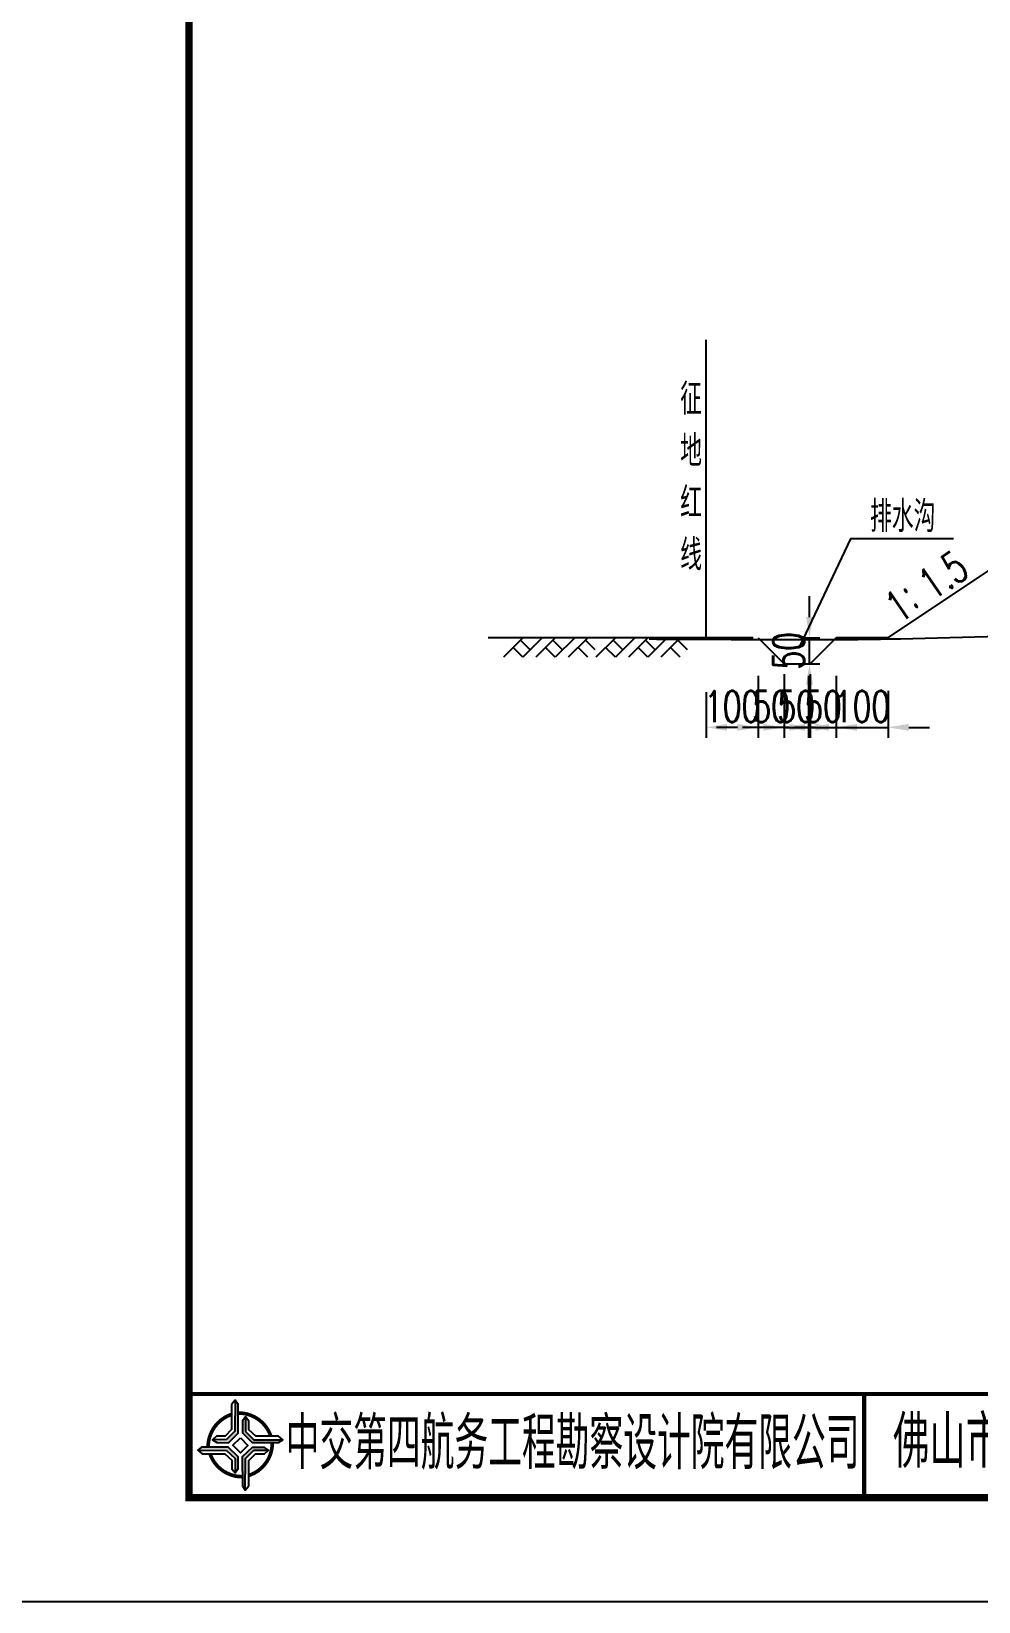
# Model space of a CAD drawing. Header units: millimetres. Extents: x 2 to 5882, y 1831 to 3462.
# Drawn here: x 857.2 to 948.4, y 2507.7 to 2658.9 of the extents above; entities that cross this region are included whole.
import ezdxf
from ezdxf.enums import TextEntityAlignment as Align

# ---------------------------------------------------------------- set-up
doc = ezdxf.new("R2010")
doc.units = ezdxf.units.MM
doc.linetypes.add('HIDDEN', pattern=[9.525, 6.35, -3.175])
for name, color, linetype in [('2', 2, 'HIDDEN'), ('HDM', 1, 'Continuous'), ('图框', 7, 'Continuous'), ('尺寸标注', 4, 'Continuous'), ('文字', 7, 'Continuous'), ('标注', 4, 'Continuous')]:
    doc.layers.add(name, color=color, linetype=linetype)
doc.styles.get("Standard").update_dxf_attribs({"font": 'simplex1.shx', "width": 0.7, "bigfont": 'hztxt.shx'})
doc.dimstyles.new('比例1：200', dxfattribs={"dimtxt": 3, "dimasz": 2, "dimexe": 1, "dimexo": 1, "dimgap": 0.5, "dimtad": 1, "dimlfac": 20, "dimzin": 13, "dimdsep": 46, "dimtxsty": 'Standard', "dimcen": -0.09, "dimclrd": 256, "dimclre": 256, "dimclrt": 7, "dimaunit": 1, "dimadec": 0, "dimazin": 0, "dimtfac": 0.0005, "dimtix": 1, "dimtmove": 2, "dimatfit": 3, "dimfxl": 0, "dimtolj": 1, "dimtzin": 13, "dimarcsym": 0})

# ---------------------------------------------------------------- blocks, each defined once
blk = doc.blocks.new('tb')
at = {"lineweight": -3}
h = blk.add_hatch(color=256, dxfattribs=at)
h.paths.add_polyline_path([(-1.23, -0.13), (-3.78, -0.14), (-4.14, -0.41), (-1.4, -0.44), (-0.56, -1.24), (-0.54, -2.62), (-0.27, -2.2), (-0.26, -1.06)])
h.paths.add_polyline_path([(0.13, -1.08), (0.14, -3.86), (0.41, -4.26), (0.44, -1.24), (1.25, -0.43), (2.66, -0.43), (2.26, -0.16), (1.07, -0.15)])
h.paths.add_polyline_path([(1.08, 0.3), (3.62, 0.3), (4.02, 0.56), (1.25, 0.57), (0.43, 1.39), (0.43, 2.8), (0.16, 2.41), (0.15, 1.24)])
h.paths.add_polyline_path([(-0.28, 1.21), (-0.28, 3.99), (-0.56, 4.39), (-0.57, 1.41), (-1.38, 0.6), (-2.74, 0.56), (-2.33, 0.3), (-1.2, 0.29)])
for p, q in [((-0.56, 4.39), (-0.57, 1.41)), ((0.43, 2.8), (0.43, 1.39)), ((-1.38, 0.6), (-2.74, 0.56)), ((-0.57, 1.41), (-1.38, 0.6)), ((0.43, 1.39), (1.25, 0.57)), ((1.25, 0.57), (4.02, 0.56)), ((-4.14, -0.41), (-1.4, -0.44)), ((-1.4, -0.44), (-0.56, -1.24)), ((-0.56, -1.24), (-0.54, -2.62)), ((0.41, -4.26), (0.44, -1.24)), ((0.44, -1.24), (1.25, -0.43)), ((1.25, -0.43), (2.66, -0.43))]:
    blk.add_line(p, q, dxfattribs=at)
at = {"lineweight": -3, "const_width": 0.35, "flags": 128}
for points in [[(-0.9, 3.02, 0.324167), (-3.16, -0.14)], [(2.88, 0.92, 0.324403), (-0.24, 3.15)], [(0.75, -2.86, 0.325418), (3.02, 0.26)], [(-2.98, -0.76, 0.322976), (0.14, -2.98)]]:
    blk.add_lwpolyline(points, format="xyb", dxfattribs=at)
at = {"lineweight": -3, "flags": 128}
for points in [[(-0.9, 3.99), (-0.9, 1.58), (-1.53, 0.91), (-2.34, 0.91), (-2.74, 0.56), (-2.33, 0.3), (-1.2, 0.29), (-0.28, 1.21), (-0.28, 3.99), (-0.56, 4.39)], [(3.62, 0.92), (1.43, 0.92), (0.77, 1.54), (0.77, 2.38), (0.43, 2.8), (0.16, 2.41), (0.15, 1.24), (1.08, 0.3), (3.62, 0.3), (4.02, 0.56)], [(-0.04, 0.77), (0.68, 0.04), (-0.04, -0.69), (-0.77, 0.05)], [(-3.73, -0.76), (-1.54, -0.76), (-0.89, -1.39), (-0.89, -2.21), (-0.54, -2.62), (-0.27, -2.2), (-0.26, -1.06), (-1.23, -0.13), (-3.78, -0.14), (-4.14, -0.41)], [(0.75, -3.85), (0.75, -1.43), (1.4, -0.78), (2.26, -0.78), (2.66, -0.43), (2.26, -0.16), (1.07, -0.15), (0.13, -1.08), (0.14, -3.86), (0.41, -4.26)]]:
    blk.add_lwpolyline(points, close=True, dxfattribs=at)
blk = doc.blocks.new('*D172')
at = {"layer": 'DEFPOINTS', "color": 0}
for p in [(929.66, 2598.02), (931.99, 2597.86), (931.99, 2591.9)]:
    blk.add_point(p, dxfattribs=at)
at = {"layer": '标注', "lineweight": -2}
for p, q in [((929.66, 2597.02), (929.66, 2590.9)), ((931.99, 2596.86), (931.99, 2590.9)), ((927.66, 2591.9), (925.66, 2591.9)), ((929.66, 2591.9), (931.99, 2591.9)), ((933.99, 2591.9), (935.99, 2591.9))]:
    blk.add_line(p, q, dxfattribs=at)
at = {"layer": '标注'}
for points in [[(927.66, 2592.23), (927.66, 2591.57), (929.66, 2591.9)], [(933.99, 2592.23), (933.99, 2591.57), (931.99, 2591.9)]]:
    blk.add_solid(points, dxfattribs=at)
at = {"layer": '标注', "color": 7, "insert": (930.82, 2593.9), "char_height": 3, "attachment_point": 5}
blk.add_mtext('\\A1;50', dxfattribs=at)
blk = doc.blocks.new('*D173')
at = {"layer": 'DEFPOINTS', "color": 0}
for p in [(932.16, 2598.02), (934.66, 2597.86), (934.66, 2591.9)]:
    blk.add_point(p, dxfattribs=at)
at = {"layer": '标注', "lineweight": -2}
for p, q in [((932.16, 2597.02), (932.16, 2590.9)), ((934.66, 2596.86), (934.66, 2590.9)), ((930.16, 2591.9), (928.16, 2591.9)), ((932.16, 2591.9), (934.66, 2591.9)), ((936.66, 2591.9), (938.66, 2591.9))]:
    blk.add_line(p, q, dxfattribs=at)
at = {"layer": '标注'}
for points in [[(930.16, 2592.23), (930.16, 2591.57), (932.16, 2591.9)], [(936.66, 2592.23), (936.66, 2591.57), (934.66, 2591.9)]]:
    blk.add_solid(points, dxfattribs=at)
at = {"layer": '标注', "color": 7, "insert": (933.41, 2593.9), "char_height": 3, "attachment_point": 5}
blk.add_mtext('\\A1;50', dxfattribs=at)
blk = doc.blocks.new('*D174')
at = {"layer": 'DEFPOINTS', "color": 0}
for p in [(934.66, 2597.86), (939.66, 2596.41), (939.66, 2591.9)]:
    blk.add_point(p, dxfattribs=at)
at = {"layer": '标注', "lineweight": -2}
for p, q in [((934.66, 2596.86), (934.66, 2590.9)), ((939.66, 2595.41), (939.66, 2590.9)), ((932.66, 2591.9), (930.66, 2591.9)), ((934.66, 2591.9), (939.66, 2591.9)), ((941.66, 2591.9), (943.66, 2591.9))]:
    blk.add_line(p, q, dxfattribs=at)
at = {"layer": '标注'}
for points in [[(932.66, 2592.23), (932.66, 2591.57), (934.66, 2591.9)], [(941.66, 2592.23), (941.66, 2591.57), (939.66, 2591.9)]]:
    blk.add_solid(points, dxfattribs=at)
at = {"layer": '标注', "color": 7, "insert": (937.16, 2593.9), "char_height": 3, "attachment_point": 5}
blk.add_mtext('\\A1;100', dxfattribs=at)
blk = doc.blocks.new('*D175')
at = {"layer": 'DEFPOINTS', "color": 0}
for p in [(927.16, 2597.86), (929.66, 2598.02), (927.16, 2591.9)]:
    blk.add_point(p, dxfattribs=at)
at = {"layer": '标注', "lineweight": -2}
for p, q in [((927.16, 2596.86), (927.16, 2590.9)), ((929.66, 2597.02), (929.66, 2590.9)), ((925.16, 2591.9), (923.16, 2591.9)), ((929.66, 2591.9), (927.16, 2591.9)), ((931.66, 2591.9), (933.66, 2591.9))]:
    blk.add_line(p, q, dxfattribs=at)
at = {"layer": '标注'}
for points in [[(925.16, 2592.23), (925.16, 2591.57), (927.16, 2591.9)], [(931.66, 2592.23), (931.66, 2591.57), (929.66, 2591.9)]]:
    blk.add_solid(points, dxfattribs=at)
at = {"layer": '标注', "color": 7, "insert": (928.41, 2593.9), "char_height": 3, "attachment_point": 5}
blk.add_mtext('\\A1;50', dxfattribs=at)
blk = doc.blocks.new('*D176')
at = {"layer": 'DEFPOINTS', "color": 0}
for p in [(927.16, 2597.86), (922.16, 2596.28), (922.16, 2591.9)]:
    blk.add_point(p, dxfattribs=at)
at = {"layer": '标注', "lineweight": -2}
for p, q in [((927.16, 2596.86), (927.16, 2590.9)), ((922.16, 2595.28), (922.16, 2590.9)), ((925.16, 2591.9), (924.16, 2591.9))]:
    blk.add_line(p, q, dxfattribs=at)
at = {"layer": '标注'}
for points in [[(924.16, 2592.23), (924.16, 2591.57), (922.16, 2591.9)], [(925.16, 2592.23), (925.16, 2591.57), (927.16, 2591.9)]]:
    blk.add_solid(points, dxfattribs=at)
at = {"layer": '标注', "color": 7, "insert": (924.66, 2593.9), "char_height": 3, "attachment_point": 5}
blk.add_mtext('\\A1;100', dxfattribs=at)
blk = doc.blocks.new('*D177')
at = {"layer": 'DEFPOINTS', "color": 0}
for p in [(930.66, 2600.52), (932.1, 2600.52), (930.66, 2598.02)]:
    blk.add_point(p, dxfattribs=at)
at = {"layer": '标注', "lineweight": -2}
for p, q in [((932.1, 2602.52), (932.1, 2604.52)), ((931.66, 2600.52), (933.1, 2600.52)), ((932.1, 2598.02), (932.1, 2600.52)), ((931.66, 2598.02), (933.1, 2598.02)), ((932.1, 2596.02), (932.1, 2594.02))]:
    blk.add_line(p, q, dxfattribs=at)
at = {"layer": '标注'}
for points in [[(931.77, 2602.52), (932.43, 2602.52), (932.1, 2600.52)], [(931.77, 2596.02), (932.43, 2596.02), (932.1, 2598.02)]]:
    blk.add_solid(points, dxfattribs=at)
at = {"layer": '标注', "color": 7, "insert": (930.1, 2599.27), "char_height": 3, "attachment_point": 5, "rotation": 90}
blk.add_mtext('\\A1;50', dxfattribs=at)
blk = doc.blocks.new('123')
blk.add_lwpolyline([(422.36, 2507.71), (422.36, 2804.71), (2.36, 2804.71), (2.36, 2507.71)], close=True)

msp = doc.modelspace()

# ---------------------------------------------------------------- linework, layer by layer
for p, q in [((922.15587, 2600.52238), (922.15587, 2629.21151)), ((922.15587, 2600.52238), (922.15587, 2629.16609)), ((925.96126, 2600.52093), (922.66837, 2600.52093))]:
    msp.add_line(p, q)
for points, const_width in [([(1252.36361, 2794.70635), (872.36361, 2794.70635), (872.36361, 2517.70635), (1252.36361, 2517.70635), (1252.36361, 2794.70635)], 0.7), ([(872.36361, 2527.70635), (1252.36361, 2527.70635)], 0.4)]:
    msp.add_lwpolyline(points, dxfattribs=dict(const_width=const_width))
at = {"layer": '2', "color": 2, "linetype": 'Continuous'}
for p, q in [((904.50366, 2600.52093), (902.62866, 2598.64593)), ((904.50366, 2598.64593), (903.56616, 2599.58343)), ((905.21077, 2599.35303), (904.27327, 2600.29053)), ((906.37866, 2600.52093), (904.50366, 2598.64593)), ((907.62866, 2600.52093), (905.75366, 2598.64593)), ((907.62866, 2598.64593), (906.69116, 2599.58343)), ((908.33577, 2599.35303), (907.39827, 2600.29053)), ((909.50366, 2600.52093), (907.62866, 2598.64593)), ((910.75366, 2600.52093), (908.87866, 2598.64593)), ((910.75366, 2598.64593), (909.81616, 2599.58343)), ((911.46077, 2599.35303), (910.52327, 2600.29053)), ((913.41414, 2600.52093), (911.53914, 2598.64593)), ((913.41414, 2598.64593), (912.47664, 2599.58343)), ((914.12125, 2599.35303), (913.18375, 2600.29053)), ((915.28914, 2600.52093), (913.41414, 2598.64593)), ((916.53914, 2600.52093), (914.66414, 2598.64593)), ((916.53914, 2598.64593), (915.60164, 2599.58343)), ((917.24625, 2599.35303), (916.30875, 2600.29053)), ((918.41414, 2600.52093), (916.53914, 2598.64593)), ((919.66414, 2600.52093), (917.78914, 2598.64593)), ((919.66414, 2598.64593), (918.72664, 2599.58343)), ((920.37125, 2599.35303), (919.43375, 2600.29053))]:
    msp.add_line(p, q, dxfattribs=at)
at = {"layer": 'HDM'}
for p, q in [((939.65587, 2600.52093), (949.61224, 2607.1585)), ((926.66837, 2600.52093), (925.96126, 2600.52093)), ((927.15587, 2600.52093), (929.65587, 2598.02093)), ((934.65587, 2600.52093), (932.15587, 2598.02093)), ((939.65587, 2600.52093), (934.65587, 2600.52093)), ((929.65587, 2598.02093), (932.15587, 2598.02093))]:
    msp.add_line(p, q, dxfattribs=at)
at = {"layer": '图框', "const_width": 0.4}
msp.add_lwpolyline([(937.36361, 2527.70635), (937.36361, 2517.70635)], dxfattribs=at)
at = {"layer": '尺寸标注', "linetype": 'Continuous'}
msp.add_lwpolyline([(945.97415, 2610.0414), (936.05972, 2610.0414), (931.1572, 2599.7372)], dxfattribs=at)
at = {"layer": '标注'}
msp.add_line((922.66837, 2600.51053), (901.1484, 2600.51053), dxfattribs=at)
at = {"layer": '标注', "start_tangent": (1, 0), "end_tangent": (1, 0)}
msp.add_spline([(916.65164, 2600.40687), (939.65587, 2600.40687), (977.54047, 2598.92207), (1012.34783, 2586.82216), (1078.80843, 2584.09445), (1160.3425, 2584.46988), (1226.76622, 2589.00637)], degree=3, dxfattribs=at)

# ---------------------------------------------------------------- block references
at = {"lineweight": -3}
msp.add_blockref('tb', (877.35934, 2522.71169), dxfattribs=at)
at = {"layer": '标注'}
msp.add_blockref('123', (840, 0), dxfattribs=at)

# ---------------------------------------------------------------- texts
at = {"layer": '图框'}
for s, width, p in [('中交第四航务工程勘察设计院有限公司', 0.65, (909.29445, 2522.9548)), ('佛山市禅城区南庄二桥北延线道路工程', 0.7, (969.89249, 2523.09299))]:
    msp.add_text(s, height=5, dxfattribs=dict(at, width=width)).set_placement(p, align=Align.MIDDLE_CENTER)
at = {"layer": '尺寸标注', "color": 7, "linetype": 'Continuous', "width": 0.7}
msp.add_text('排水沟', height=3, dxfattribs=at).set_placement((941.07545, 2610.70734), align=Align.CENTER)
at = {"layer": '文字', "width": 0.7}
msp.add_text('1：1.5', height=3, rotation=34.5900051, dxfattribs=at).set_placement((940.761, 2601.8344))
at = {"layer": '文字', "insert": (919.65067, 2625.01821), "char_height": 3, "width": 1.5399943, "attachment_point": 1}
msp.add_mtext('征地红线', dxfattribs=at)

# ---------------------------------------------------------------- dimensions: what is measured, and where the dimension line sits
at = {"layer": '标注'}
dim = msp.add_linear_dim(base=(932.10002, 2600.52093), p1=(930.66212, 2598.02093), p2=(930.65875, 2600.52093), angle=90, text='50', dimstyle='比例1：200', dxfattribs=at)
dim.commit()
dim.dimension.update_dxf_attribs({"geometry": '*D177', "text_midpoint": (930.10002, 2599.27093)})
for base, p1, p2, text, picture, middle in [((922.15587, 2591.89889), (927.15587, 2597.85843), (922.15587, 2596.28208), '100', '*D176', (924.65587, 2593.89889)), ((927.15587, 2591.89889), (929.65587, 2598.02093), (927.15587, 2597.85843), '50', '*D175', (928.40587, 2593.89889)), ((931.99337, 2591.89889), (929.65587, 2598.02093), (931.99337, 2597.85843), '50', '*D172', (930.82462, 2593.89889)), ((934.65587, 2591.89889), (932.15587, 2598.02093), (934.65587, 2597.85843), '50', '*D173', (933.40587, 2593.89889))]:
    dim = msp.add_linear_dim(base=base, p1=p1, p2=p2, text=text, dimstyle='比例1：200', dxfattribs=at)
    dim.commit()
    dim.dimension.update_dxf_attribs({"geometry": picture, "text_midpoint": middle})
dim = msp.add_linear_dim(base=(939.65587, 2591.89889), p1=(934.65587, 2597.85843), p2=(939.65587, 2596.40911), dimstyle='比例1：200', dxfattribs=at)
dim.commit()
dim.dimension.update_dxf_attribs({"geometry": '*D174', "text_midpoint": (937.15587, 2593.89889)})

doc.saveas('drawing.dxf')
